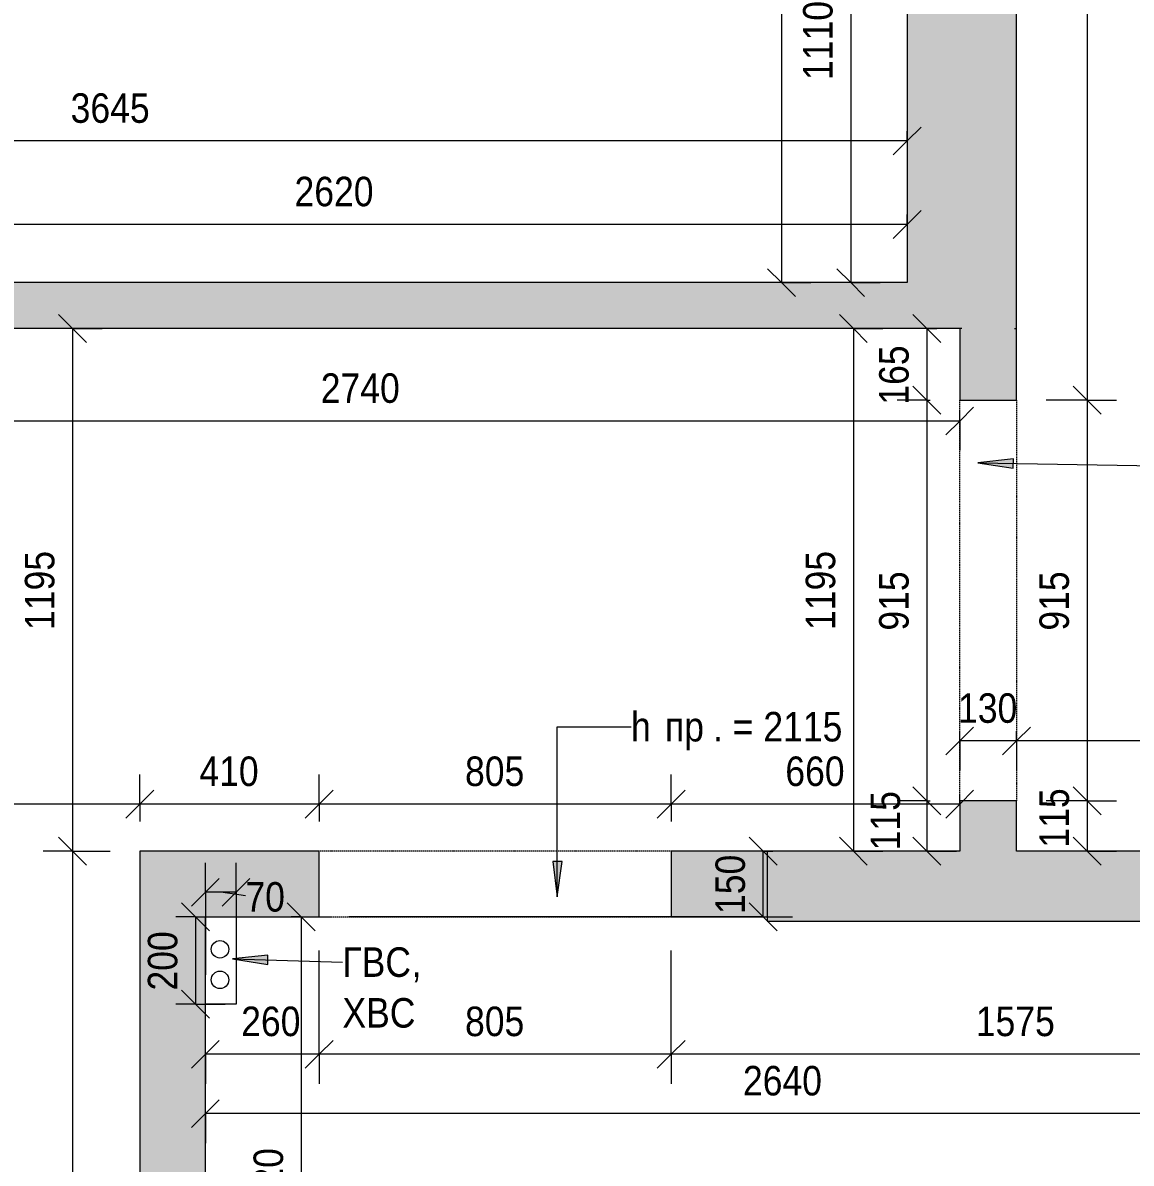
# Model space of a CAD drawing. Header units: millimetres. Extents: x 13896 to 30347, y -17371 to -9261.
# Drawn here: x 24219 to 26754, y -14951 to -12343 of the extents above; entities that cross this region are included whole.
import ezdxf

# ---------------------------------------------------------------- set-up
doc = ezdxf.new("R2010")
doc.units = ezdxf.units.MM
doc.linetypes.add('ADSK_Штрих_ш3 п1_5', pattern=[4.5, 3, -1.5])
for name, color, linetype, lineweight in [('Аннотация', 7, 'Continuous', 9), ('Размеры', 7, 'Continuous', 9), ('Размеры-45', 7, 'Continuous', 9), ('Стены внутренние', 7, 'Continuous', 20), ('Узлы', 7, 'Continuous', 20)]:
    doc.layers.add(name, color=color, linetype=linetype, lineweight=lineweight)
doc.layers.add('Линии', color=94, linetype='Continuous', lineweight=9, true_color=0x00a600)
doc.styles.add('Century Gothic', font='GOTHIC.TTF', dxfattribs={"width": 0.9, "height": 67.5})
doc.dimstyles.new('GOT_1_5_округ_до_5', dxfattribs={"dimscale": 304.8, "dimtxt": 70.481358, "dimasz": 0.20876, "dimexe": 0.221457, "dimexo": 0.221457, "dimgap": 0.073819, "dimtad": 1, "dimdec": 0, "dimrnd": 5, "dimdsep": 46, "dimtxsty": 'Century Gothic', "dimblk1": 'OBLIQUE', "dimblk2": 'OBLIQUE', "dimsah": 1, "dimcen": 0.09, "dimazin": 0, "dimtfac": 1, "dimtdec": 4, "dimtix": 1, "dimtmove": 0, "dimatfit": 3, "dimfxl": 1, "dimtvp": 1, "dimtolj": 1, "dimtzin": 0, "dimarcsym": 2})
doc.dimstyles.new('GOT_1_5_округ_до_5_1', dxfattribs={"dimscale": 304.8, "dimtxt": 70.481358, "dimasz": 0.20876, "dimexe": 0.221457, "dimexo": 0.221457, "dimgap": 0.073819, "dimtad": 1, "dimdec": 0, "dimrnd": 5, "dimdsep": 46, "dimtxsty": 'Century Gothic', "dimblk1": 'OBLIQUE', "dimblk2": 'OBLIQUE', "dimsah": 1, "dimcen": 0.09, "dimazin": 0, "dimtfac": 1, "dimtdec": 4, "dimtix": 1, "dimtmove": 2, "dimatfit": 3, "dimfxl": 1, "dimtvp": 1, "dimtolj": 1, "dimtzin": 0, "dimarcsym": 2})
doc.dimstyles.new('GOT_1_5_округ_до_5_2', dxfattribs={"dimscale": 304.8, "dimtxt": 70.481358, "dimasz": 0.20876, "dimexe": 0.221457, "dimexo": 0.221457, "dimgap": 0.073819, "dimtad": 1, "dimdec": 0, "dimrnd": 5, "dimdsep": 46, "dimtxsty": 'Century Gothic', "dimblk1": 'OBLIQUE', "dimblk2": 'OBLIQUE', "dimsah": 1, "dimcen": 0.09, "dimazin": 0, "dimtfac": 1, "dimtdec": 4, "dimtix": 1, "dimtmove": 1, "dimatfit": 3, "dimfxl": 1, "dimtvp": 1, "dimtolj": 1, "dimtzin": 0, "dimarcsym": 2})

# ---------------------------------------------------------------- blocks, each defined once
blk = doc.blocks.new('DIMBLOCK4-02_Обмерочный план')
at = {"layer": 'Размеры-45'}
for p, q in [((22464.5, -14129.7), (22464.5, -14062.2)), ((24486.8, -14129.7), (24486.8, -14062.2)), ((24486.8, -14129.7), (22464.5, -14129.7)), ((22464.5, -14129.7), (22464.5, -14139.1)), ((24486.8, -14129.7), (24486.8, -14169.6))]:
    blk.add_line(p, q, dxfattribs=at)
at = {"layer": 'Размеры-45', "lineweight": 18}
for p, q in [((22464.5, -14129.7), (22496.3, -14097.9)), ((24486.8, -14129.7), (24518.6, -14097.9)), ((22464.5, -14129.7), (22432.7, -14161.6)), ((24486.8, -14129.7), (24455, -14161.6))]:
    blk.add_line(p, q, dxfattribs=at)
at = {"layer": 'Размеры-45', "color": 0, "insert": (23383.9, -14020.7), "char_height": 67.5, "width": 220.17, "attachment_point": 1, "line_spacing_factor": 0.984502, "style": 'Century Gothic'}
blk.add_mtext('2020', dxfattribs=at)
blk = doc.blocks.new('_Oblique')
at = {"color": 0, "linetype": 'ByBlock', "lineweight": -2}
blk.add_line((-0.5, -0.5), (0.5, 0.5), dxfattribs=at)
blk = doc.blocks.new('DIMBLOCK5-02_Обмерочный план')
at = {"layer": 'Размеры-45', "lineweight": 18}
for p, q in [((24332.9, -13042.1), (24301.1, -13010.3)), ((24332.9, -13042.1), (24364.7, -13074)), ((24332.9, -14237.1), (24301.1, -14205.3)), ((24332.9, -14237.1), (24364.7, -14269))]:
    blk.add_line(p, q, dxfattribs=at)
at = {"layer": 'Размеры-45'}
for p, q in [((24332.9, -13042.1), (24310.4, -13042.1)), ((24332.9, -13042.1), (24332.9, -14237.1)), ((24332.9, -13042.1), (24400.4, -13042.1)), ((24332.9, -14237.1), (24265.4, -14237.1)), ((24332.9, -14237.1), (24419.3, -14237.1))]:
    blk.add_line(p, q, dxfattribs=at)
at = {"layer": 'Размеры-45', "color": 0, "insert": (24223.9, -13731.4), "char_height": 67.5, "width": 220.17, "attachment_point": 1, "rotation": 90, "line_spacing_factor": 0.984502, "style": 'Century Gothic'}
blk.add_mtext('1195', dxfattribs=at)
blk = doc.blocks.new('DIMBLOCK7-02_Обмерочный план')
at = {"layer": 'Размеры-45', "lineweight": 18}
for p, q in [((26118.6, -13042.1), (26086.8, -13010.3)), ((26118.6, -13042.1), (26150.4, -13074)), ((26118.6, -14237.1), (26086.8, -14205.3)), ((26118.6, -14237.1), (26150.4, -14269))]:
    blk.add_line(p, q, dxfattribs=at)
at = {"layer": 'Размеры-45'}
for p, q in [((26118.6, -13042.1), (26096.1, -13042.1)), ((26118.6, -13042.1), (26118.6, -14237.1)), ((26118.6, -13042.1), (26186.1, -13042.1)), ((26118.6, -14237.1), (26096.1, -14237.1)), ((26118.6, -14237.1), (26186.1, -14237.1))]:
    blk.add_line(p, q, dxfattribs=at)
at = {"layer": 'Размеры-45', "color": 0, "insert": (26009.6, -13731.4), "char_height": 67.5, "width": 220.17, "attachment_point": 1, "rotation": 90, "line_spacing_factor": 0.984502, "style": 'Century Gothic'}
blk.add_mtext('1195', dxfattribs=at)
blk = doc.blocks.new('DIMBLOCK8-02_Обмерочный план')
at = {"layer": 'Размеры-45', "lineweight": 18}
for p, q in [((26491.8, -13985.2), (26523.6, -13953.4)), ((30101.8, -13985.2), (30133.6, -13953.4)), ((26491.8, -13985.2), (26460, -14017.1)), ((30101.8, -13985.2), (30070, -14017.1))]:
    blk.add_line(p, q, dxfattribs=at)
at = {"layer": 'Размеры-45'}
for p, q in [((26491.8, -13985.2), (26491.8, -13962.7)), ((30101.8, -13985.2), (30101.8, -13962.7)), ((30101.8, -13985.2), (26491.8, -13985.2)), ((26491.8, -13985.2), (26491.8, -14052.7)), ((30101.8, -13985.2), (30101.8, -14052.7))]:
    blk.add_line(p, q, dxfattribs=at)
at = {"layer": 'Размеры-45', "color": 0, "insert": (28205.1, -13876.2), "char_height": 67.5, "width": 220.17, "attachment_point": 1, "line_spacing_factor": 0.984502, "style": 'Century Gothic'}
blk.add_mtext('3610', dxfattribs=at)
blk = doc.blocks.new('DIMBLOCK10-02_Обмерочный план')
at = {"layer": 'Размеры-45', "lineweight": 18}
for p, q in [((24332.9, -14237.1), (24301.1, -14205.3)), ((24332.9, -14237.1), (24364.7, -14269)), ((24332.9, -16260.1), (24301.1, -16228.3)), ((24332.9, -16260.1), (24364.7, -16292))]:
    blk.add_line(p, q, dxfattribs=at)
at = {"layer": 'Размеры-45'}
for p, q in [((24332.9, -14237.1), (24265.4, -14237.1)), ((24332.9, -14237.1), (24332.9, -16260.1)), ((24332.9, -14237.1), (24419.3, -14237.1)), ((24332.9, -16260.1), (24310.4, -16260.1)), ((24332.9, -16260.1), (24400.4, -16260.1))]:
    blk.add_line(p, q, dxfattribs=at)
at = {"layer": 'Размеры-45', "color": 0, "insert": (24223.9, -15340.4), "char_height": 67.5, "width": 220.17, "attachment_point": 1, "rotation": 90, "line_spacing_factor": 0.984502, "style": 'Century Gothic'}
blk.add_mtext('2025', dxfattribs=at)
blk = doc.blocks.new('DIMBLOCK16-02_Обмерочный план')
at = {"layer": 'Размеры-45', "lineweight": 18}
for p, q in [((26286.6, -13042.1), (26254.7, -13010.3)), ((26286.6, -13042.1), (26318.4, -13074)), ((26286.6, -13206.1), (26254.7, -13174.3)), ((26286.6, -13206.1), (26318.4, -13238))]:
    blk.add_line(p, q, dxfattribs=at)
at = {"layer": 'Размеры-45'}
for p, q in [((26286.6, -13042.1), (26219.1, -13042.1)), ((26286.6, -13042.1), (26286.6, -13206.1)), ((26286.6, -13042.1), (26309.3, -13042.1)), ((26286.6, -13206.1), (26219.1, -13206.1)), ((26286.6, -13206.1), (26294.3, -13206.1))]:
    blk.add_line(p, q, dxfattribs=at)
at = {"layer": 'Размеры-45', "color": 0, "insert": (26177.5, -13216.3), "char_height": 67.5, "width": 165.128, "attachment_point": 1, "rotation": 90, "line_spacing_factor": 0.984502, "style": 'Century Gothic'}
blk.add_mtext('165', dxfattribs=at)
blk = doc.blocks.new('DIMBLOCK17-02_Обмерочный план')
at = {"layer": 'Размеры-45', "lineweight": 18}
for p, q in [((26286.6, -13206.1), (26254.7, -13174.3)), ((26286.6, -13206.1), (26318.4, -13238)), ((26286.6, -14122.1), (26254.7, -14090.3)), ((26286.6, -14122.1), (26318.4, -14154))]:
    blk.add_line(p, q, dxfattribs=at)
at = {"layer": 'Размеры-45'}
for p, q in [((26286.6, -13206.1), (26219.1, -13206.1)), ((26286.6, -13206.1), (26286.6, -14122.1)), ((26286.6, -13206.1), (26294.3, -13206.1)), ((26286.6, -14122.1), (26219.1, -14122.1)), ((26286.6, -14122.1), (26294.3, -14122.1))]:
    blk.add_line(p, q, dxfattribs=at)
at = {"layer": 'Размеры-45', "color": 0, "insert": (26177.5, -13732.9), "char_height": 67.5, "width": 165.128, "attachment_point": 1, "rotation": 90, "line_spacing_factor": 0.984502, "style": 'Century Gothic'}
blk.add_mtext('915', dxfattribs=at)
blk = doc.blocks.new('DIMBLOCK18-02_Обмерочный план')
at = {"layer": 'Размеры-45', "lineweight": 18}
for p, q in [((26286.6, -14122.1), (26254.7, -14090.3)), ((26286.6, -14122.1), (26318.4, -14154)), ((26286.6, -14237.1), (26254.7, -14205.3)), ((26286.6, -14237.1), (26318.4, -14269))]:
    blk.add_line(p, q, dxfattribs=at)
at = {"layer": 'Размеры-45'}
for p, q in [((26286.6, -14122.1), (26219.1, -14122.1)), ((26286.6, -14122.1), (26286.6, -14237.1)), ((26286.6, -14122.1), (26294.3, -14122.1)), ((26286.6, -14237.1), (26264.1, -14237.1)), ((26286.6, -14237.1), (26354.1, -14237.1))]:
    blk.add_line(p, q, dxfattribs=at)
at = {"layer": 'Размеры-45', "color": 0, "insert": (26157.9, -14235.3), "char_height": 67.5, "width": 165.128, "attachment_point": 1, "rotation": 90, "line_spacing_factor": 0.984502, "style": 'Century Gothic'}
blk.add_mtext('115', dxfattribs=at)
blk = doc.blocks.new('DIMBLOCK20-02_Обмерочный план')
at = {"layer": 'Размеры-45', "lineweight": 18}
for p, q in [((26653.2, -9967.1), (26621.4, -9935.3)), ((26653.2, -9967.1), (26685, -9999)), ((26653.2, -13206.1), (26621.4, -13174.3)), ((26653.2, -13206.1), (26685, -13238))]:
    blk.add_line(p, q, dxfattribs=at)
at = {"layer": 'Размеры-45'}
for p, q in [((26653.2, -9967.1), (26630.7, -9967.1)), ((26653.2, -9967.1), (26653.2, -13206.1)), ((26653.2, -9967.1), (26720.7, -9967.1)), ((26653.2, -13206.1), (26559.3, -13206.1)), ((26653.2, -13206.1), (26720.7, -13206.1))]:
    blk.add_line(p, q, dxfattribs=at)
at = {"layer": 'Размеры-45', "color": 0, "insert": (26544.1, -11678.4), "char_height": 67.5, "width": 220.17, "attachment_point": 1, "rotation": 90, "line_spacing_factor": 0.984502, "style": 'Century Gothic'}
blk.add_mtext('3240', dxfattribs=at)
blk = doc.blocks.new('DIMBLOCK21-02_Обмерочный план')
at = {"layer": 'Размеры-45', "lineweight": 18}
for p, q in [((26653.2, -13206.1), (26621.4, -13174.3)), ((26653.2, -13206.1), (26685, -13238)), ((26653.2, -14122.1), (26621.4, -14090.3)), ((26653.2, -14122.1), (26685, -14154))]:
    blk.add_line(p, q, dxfattribs=at)
at = {"layer": 'Размеры-45'}
for p, q in [((26653.2, -13206.1), (26559.3, -13206.1)), ((26653.2, -13206.1), (26653.2, -14122.1)), ((26653.2, -13206.1), (26720.7, -13206.1)), ((26653.2, -14122.1), (26559.3, -14122.1)), ((26653.2, -14122.1), (26720.7, -14122.1))]:
    blk.add_line(p, q, dxfattribs=at)
at = {"layer": 'Размеры-45', "color": 0, "insert": (26544.1, -13732.9), "char_height": 67.5, "width": 165.128, "attachment_point": 1, "rotation": 90, "line_spacing_factor": 0.984502, "style": 'Century Gothic'}
blk.add_mtext('915', dxfattribs=at)
blk = doc.blocks.new('DIMBLOCK22-02_Обмерочный план')
at = {"layer": 'Размеры-45', "lineweight": 18}
for p, q in [((26653.2, -14122.1), (26621.4, -14090.3)), ((26653.2, -14122.1), (26685, -14154)), ((26653.2, -14237.1), (26621.4, -14205.3)), ((26653.2, -14237.1), (26685, -14269))]:
    blk.add_line(p, q, dxfattribs=at)
at = {"layer": 'Размеры-45'}
for p, q in [((26653.2, -14122.1), (26559.3, -14122.1)), ((26653.2, -14122.1), (26653.2, -14237.1)), ((26653.2, -14122.1), (26720.7, -14122.1)), ((26653.2, -14237.1), (26630.7, -14237.1)), ((26653.2, -14237.1), (26720.7, -14237.1))]:
    blk.add_line(p, q, dxfattribs=at)
at = {"layer": 'Размеры-45', "color": 0, "insert": (26544.1, -14229), "char_height": 67.5, "width": 165.128, "attachment_point": 1, "rotation": 90, "line_spacing_factor": 0.984502, "style": 'Century Gothic'}
blk.add_mtext('115', dxfattribs=at)
blk = doc.blocks.new('DIMBLOCK23-02_Обмерочный план')
at = {"layer": 'Размеры-45', "lineweight": 18}
for p, q in [((26361.8, -13985.2), (26393.6, -13953.4)), ((26491.8, -13985.2), (26523.6, -13953.4)), ((26361.8, -13985.2), (26330, -14017.1)), ((26491.8, -13985.2), (26460, -14017.1))]:
    blk.add_line(p, q, dxfattribs=at)
at = {"layer": 'Размеры-45'}
for p, q in [((26361.8, -13985.2), (26361.8, -13962.7)), ((26491.8, -13985.2), (26491.8, -13962.7)), ((26491.8, -13985.2), (26361.8, -13985.2)), ((26361.8, -13985.2), (26361.8, -14052.7)), ((26491.8, -13985.2), (26491.8, -14052.7))]:
    blk.add_line(p, q, dxfattribs=at)
at = {"layer": 'Размеры-45', "color": 0, "insert": (26358, -13876.2), "char_height": 67.5, "width": 165.128, "attachment_point": 1, "line_spacing_factor": 0.984502, "style": 'Century Gothic'}
blk.add_mtext('130', dxfattribs=at)
blk = doc.blocks.new('DIMBLOCK28-02_Обмерочный план')
at = {"layer": 'Размеры-45'}
for p, q in [((25701.8, -14129.7), (25701.8, -14062.2)), ((26361.8, -14129.7), (25701.8, -14129.7)), ((25701.8, -14129.7), (25701.8, -14169.6)), ((26361.8, -14129.7), (26361.8, -14107.2)), ((26361.8, -14129.7), (26361.8, -14197.2))]:
    blk.add_line(p, q, dxfattribs=at)
at = {"layer": 'Размеры-45', "lineweight": 18}
for p, q in [((25701.8, -14129.7), (25733.6, -14097.9)), ((26361.8, -14129.7), (26393.6, -14097.9)), ((25701.8, -14129.7), (25670, -14161.6)), ((26361.8, -14129.7), (26330, -14161.6))]:
    blk.add_line(p, q, dxfattribs=at)
at = {"layer": 'Размеры-45', "color": 0, "insert": (25963, -14020.7), "char_height": 67.5, "width": 165.128, "attachment_point": 1, "line_spacing_factor": 0.984502, "style": 'Century Gothic'}
blk.add_mtext('660', dxfattribs=at)
blk = doc.blocks.new('DIMBLOCK29-02_Обмерочный план')
at = {"layer": 'Размеры-45'}
for p, q in [((24896.8, -14129.7), (24896.8, -14062.2)), ((25701.8, -14129.7), (25701.8, -14062.2)), ((25701.8, -14129.7), (24896.8, -14129.7)), ((24896.8, -14129.7), (24896.8, -14169.6)), ((25701.8, -14129.7), (25701.8, -14169.6))]:
    blk.add_line(p, q, dxfattribs=at)
at = {"layer": 'Размеры-45', "lineweight": 18}
for p, q in [((24896.8, -14129.7), (24928.6, -14097.9)), ((25701.8, -14129.7), (25733.6, -14097.9)), ((24896.8, -14129.7), (24865, -14161.6)), ((25701.8, -14129.7), (25670, -14161.6))]:
    blk.add_line(p, q, dxfattribs=at)
at = {"layer": 'Размеры-45', "color": 0, "insert": (25230.5, -14020.7), "char_height": 67.5, "width": 165.128, "attachment_point": 1, "line_spacing_factor": 0.984502, "style": 'Century Gothic'}
blk.add_mtext('805', dxfattribs=at)
blk = doc.blocks.new('DIMBLOCK30-02_Обмерочный план')
at = {"layer": 'Размеры-45'}
for p, q in [((24486.8, -14129.7), (24486.8, -14062.2)), ((24896.8, -14129.7), (24896.8, -14062.2)), ((24896.8, -14129.7), (24486.8, -14129.7)), ((24486.8, -14129.7), (24486.8, -14169.6)), ((24896.8, -14129.7), (24896.8, -14169.6))]:
    blk.add_line(p, q, dxfattribs=at)
at = {"layer": 'Размеры-45', "lineweight": 18}
for p, q in [((24486.8, -14129.7), (24518.6, -14097.9)), ((24896.8, -14129.7), (24928.6, -14097.9)), ((24486.8, -14129.7), (24455, -14161.6)), ((24896.8, -14129.7), (24865, -14161.6))]:
    blk.add_line(p, q, dxfattribs=at)
at = {"layer": 'Размеры-45', "color": 0, "insert": (24623, -14020.7), "char_height": 67.5, "width": 165.128, "attachment_point": 1, "line_spacing_factor": 0.984502, "style": 'Century Gothic'}
blk.add_mtext('410', dxfattribs=at)
blk = doc.blocks.new('DIMBLOCK43-02_Обмерочный план')
at = {"layer": 'Размеры-45', "lineweight": 18}
for p, q in [((24614.2, -14387.1), (24582.3, -14355.3)), ((24614.2, -14387.1), (24646, -14419)), ((24614.2, -14587.1), (24582.3, -14555.3)), ((24614.2, -14587.1), (24646, -14619))]:
    blk.add_line(p, q, dxfattribs=at)
at = {"layer": 'Размеры-45'}
for p, q in [((24614.2, -14387.1), (24569.3, -14387.1)), ((24614.2, -14387.1), (24614.2, -14587.1)), ((24614.2, -14387.1), (24681.7, -14387.1)), ((24614.2, -14587.1), (24569.3, -14587.1)), ((24614.2, -14587.1), (24681.7, -14587.1))]:
    blk.add_line(p, q, dxfattribs=at)
at = {"layer": 'Размеры-45', "color": 0, "insert": (24505.1, -14555.9), "char_height": 67.5, "width": 165.128, "attachment_point": 1, "rotation": 90, "line_spacing_factor": 0.984502, "style": 'Century Gothic'}
blk.add_mtext('200', dxfattribs=at)
blk = doc.blocks.new('DIMBLOCK44-02_Обмерочный план')
at = {"layer": 'Размеры-45'}
for p, q in [((24636.8, -14331.3), (24636.8, -14263.8)), ((24706.8, -14331.3), (24706.8, -14263.8)), ((24706.8, -14331.3), (24636.8, -14331.3)), ((24636.8, -14331.3), (24636.8, -14519.6)), ((24728.3, -14339.1), (24671.8, -14331.3)), ((24706.8, -14331.3), (24706.8, -14519.6)), ((24728.3, -14339.1), (24728.3, -14339.1))]:
    blk.add_line(p, q, dxfattribs=at)
at = {"layer": 'Размеры-45', "lineweight": 18}
for p, q in [((24636.8, -14331.3), (24668.6, -14299.5)), ((24706.8, -14331.3), (24738.6, -14299.5)), ((24636.8, -14331.3), (24605, -14363.1)), ((24706.8, -14331.3), (24675, -14363.1))]:
    blk.add_line(p, q, dxfattribs=at)
at = {"layer": 'Размеры-45', "color": 0, "insert": (24728.3, -14307.9), "char_height": 67.5, "width": 110.085, "attachment_point": 1, "line_spacing_factor": 0.984502, "style": 'Century Gothic'}
blk.add_mtext('70', dxfattribs=at)
blk = doc.blocks.new('DIMBLOCK45-02_Обмерочный план')
at = {"layer": 'Размеры-45', "lineweight": 18}
for p, q in [((24855.8, -14387.1), (24824, -14355.3)), ((24855.8, -14387.1), (24887.7, -14419)), ((24855.8, -15705.1), (24824, -15673.3)), ((24855.8, -15705.1), (24887.7, -15737))]:
    blk.add_line(p, q, dxfattribs=at)
at = {"layer": 'Размеры-45'}
for p, q in [((24855.8, -14387.1), (24833.3, -14387.1)), ((24855.8, -14387.1), (24855.8, -15705.1)), ((24855.8, -14387.1), (24923.3, -14387.1)), ((24855.8, -15705.1), (24833.3, -15705.1)), ((24855.8, -15705.1), (24923.3, -15705.1))]:
    blk.add_line(p, q, dxfattribs=at)
at = {"layer": 'Размеры-45', "color": 0, "insert": (24746.8, -15096.9), "char_height": 67.5, "width": 220.17, "attachment_point": 1, "rotation": 90, "line_spacing_factor": 0.984502, "style": 'Century Gothic'}
blk.add_mtext('1320', dxfattribs=at)
blk = doc.blocks.new('DIMBLOCK46-02_Обмерочный план')
at = {"layer": 'Размеры-45'}
for p, q in [((25701.8, -14701.6), (25701.8, -14464.6)), ((27278.8, -14701.6), (27278.8, -14679.1)), ((27278.8, -14701.6), (25701.8, -14701.6)), ((25701.8, -14701.6), (25701.8, -14769.1)), ((27278.8, -14701.6), (27278.8, -14769.1))]:
    blk.add_line(p, q, dxfattribs=at)
at = {"layer": 'Размеры-45', "lineweight": 18}
for p, q in [((25701.8, -14701.6), (25733.6, -14669.8)), ((27278.8, -14701.6), (27310.6, -14669.8)), ((25701.8, -14701.6), (25670, -14733.4)), ((27278.8, -14701.6), (27247, -14733.4))]:
    blk.add_line(p, q, dxfattribs=at)
at = {"layer": 'Размеры-45', "color": 0, "insert": (26398.6, -14592.6), "char_height": 67.5, "width": 220.17, "attachment_point": 1, "line_spacing_factor": 0.984502, "style": 'Century Gothic'}
blk.add_mtext('1575', dxfattribs=at)
blk = doc.blocks.new('DIMBLOCK47-02_Обмерочный план')
at = {"layer": 'Размеры-45'}
for p, q in [((24896.8, -14701.6), (24896.8, -14464.6)), ((25701.8, -14701.6), (25701.8, -14464.6)), ((25701.8, -14701.6), (24896.8, -14701.6)), ((24896.8, -14701.6), (24896.8, -14769.1)), ((25701.8, -14701.6), (25701.8, -14769.1))]:
    blk.add_line(p, q, dxfattribs=at)
at = {"layer": 'Размеры-45', "lineweight": 18}
for p, q in [((24896.8, -14701.6), (24928.6, -14669.8)), ((25701.8, -14701.6), (25733.6, -14669.8)), ((24896.8, -14701.6), (24865, -14733.4)), ((25701.8, -14701.6), (25670, -14733.4))]:
    blk.add_line(p, q, dxfattribs=at)
at = {"layer": 'Размеры-45', "color": 0, "insert": (25230.5, -14592.6), "char_height": 67.5, "width": 165.128, "attachment_point": 1, "line_spacing_factor": 0.984502, "style": 'Century Gothic'}
blk.add_mtext('805', dxfattribs=at)
blk = doc.blocks.new('DIMBLOCK48-02_Обмерочный план')
at = {"layer": 'Размеры-45'}
for p, q in [((24896.8, -14701.6), (24896.8, -14464.6)), ((24636.8, -14701.6), (24636.8, -14679.1)), ((24896.8, -14701.6), (24636.8, -14701.6)), ((24636.8, -14701.6), (24636.8, -14769.1)), ((24896.8, -14701.6), (24896.8, -14769.1))]:
    blk.add_line(p, q, dxfattribs=at)
at = {"layer": 'Размеры-45', "lineweight": 18}
for p, q in [((24636.8, -14701.6), (24668.6, -14669.8)), ((24896.8, -14701.6), (24928.6, -14669.8)), ((24636.8, -14701.6), (24605, -14733.4)), ((24896.8, -14701.6), (24865, -14733.4))]:
    blk.add_line(p, q, dxfattribs=at)
at = {"layer": 'Размеры-45', "color": 0, "insert": (24718.6, -14592.6), "char_height": 67.5, "width": 165.128, "attachment_point": 1, "line_spacing_factor": 0.984502, "style": 'Century Gothic'}
blk.add_mtext('260', dxfattribs=at)
blk = doc.blocks.new('DIMBLOCK49-02_Обмерочный план')
at = {"layer": 'Размеры-45', "lineweight": 18}
for p, q in [((24636.8, -14837.2), (24668.6, -14805.4)), ((27278.8, -14837.2), (27310.6, -14805.4)), ((24636.8, -14837.2), (24605, -14869)), ((27278.8, -14837.2), (27247, -14869))]:
    blk.add_line(p, q, dxfattribs=at)
at = {"layer": 'Размеры-45'}
for p, q in [((24636.8, -14837.2), (24636.8, -14814.7)), ((27278.8, -14837.2), (27278.8, -14814.7)), ((27278.8, -14837.2), (24636.8, -14837.2)), ((24636.8, -14837.2), (24636.8, -14904.7)), ((27278.8, -14837.2), (27278.8, -14904.7))]:
    blk.add_line(p, q, dxfattribs=at)
at = {"layer": 'Размеры-45', "color": 0, "insert": (25866.1, -14728.2), "char_height": 67.5, "width": 220.17, "attachment_point": 1, "line_spacing_factor": 0.984502, "style": 'Century Gothic'}
blk.add_mtext('2640', dxfattribs=at)
blk = doc.blocks.new('DIMBLOCK53-02_Обмерочный план')
at = {"layer": 'Размеры-45', "lineweight": 18}
for p, q in [((25912.2, -14237.1), (25880.4, -14205.3)), ((25912.2, -14237.1), (25944.1, -14269)), ((25912.2, -14387.1), (25880.4, -14355.3)), ((25912.2, -14387.1), (25944.1, -14419))]:
    blk.add_line(p, q, dxfattribs=at)
at = {"layer": 'Размеры-45'}
for p, q in [((25912.2, -14237.1), (25844.7, -14237.1)), ((25912.2, -14387.1), (25912.2, -14237.1)), ((25912.2, -14237.1), (25934.7, -14237.1)), ((25912.2, -14387.1), (24964.3, -14387.1)), ((25912.2, -14387.1), (25979.7, -14387.1))]:
    blk.add_line(p, q, dxfattribs=at)
at = {"layer": 'Размеры-45', "color": 0, "insert": (25803.2, -14380.9), "char_height": 67.5, "width": 165.128, "attachment_point": 1, "rotation": 90, "line_spacing_factor": 0.984502, "style": 'Century Gothic'}
blk.add_mtext('150', dxfattribs=at)
blk = doc.blocks.new('DIMBLOCK64-02_Обмерочный план')
at = {"layer": 'Размеры-45', "lineweight": 18}
for p, q in [((26112.6, -11827.1), (26080.8, -11795.3)), ((26112.6, -11827.1), (26144.4, -11859)), ((26112.6, -12937.1), (26080.8, -12905.3)), ((26112.6, -12937.1), (26144.4, -12969))]:
    blk.add_line(p, q, dxfattribs=at)
at = {"layer": 'Размеры-45'}
for p, q in [((26112.6, -11827.1), (26045.1, -11827.1)), ((26112.6, -11827.1), (26112.6, -12937.1)), ((26112.6, -11827.1), (26174.3, -11827.1)), ((26112.6, -12937.1), (26090.1, -12937.1)), ((26112.6, -12937.1), (26180.1, -12937.1))]:
    blk.add_line(p, q, dxfattribs=at)
at = {"layer": 'Размеры-45', "color": 0, "insert": (26003.6, -12473.9), "char_height": 67.5, "width": 220.17, "attachment_point": 1, "rotation": 90, "line_spacing_factor": 0.984502, "style": 'Century Gothic'}
blk.add_mtext('1110', dxfattribs=at)
blk = doc.blocks.new('DIMBLOCK65-02_Обмерочный план')
at = {"layer": 'Размеры-45'}
for p, q in [((23622.8, -12804.1), (23622.8, -12736.6)), ((26241.8, -12804.1), (26241.8, -12781.6)), ((26241.8, -12804.1), (23622.8, -12804.1)), ((23622.8, -12804.1), (23622.8, -12869.6)), ((26241.8, -12804.1), (26241.8, -12871.6))]:
    blk.add_line(p, q, dxfattribs=at)
at = {"layer": 'Размеры-45', "lineweight": 18}
for p, q in [((23622.8, -12804.1), (23654.6, -12772.3)), ((26241.8, -12804.1), (26273.6, -12772.3)), ((23622.8, -12804.1), (23591, -12836)), ((26241.8, -12804.1), (26210, -12836))]:
    blk.add_line(p, q, dxfattribs=at)
at = {"layer": 'Размеры-45', "color": 0, "insert": (24840.6, -12695.1), "char_height": 67.5, "width": 220.17, "attachment_point": 1, "line_spacing_factor": 0.984502, "style": 'Century Gothic'}
blk.add_mtext('2620', dxfattribs=at)
blk = doc.blocks.new('DIMBLOCK68-02_Обмерочный план')
at = {"layer": 'Размеры-45', "lineweight": 18}
for p, q in [((22598.8, -12613.3), (22630.6, -12581.5)), ((26241.8, -12613.3), (26273.6, -12581.5)), ((22598.8, -12613.3), (22567, -12645.2)), ((26241.8, -12613.3), (26210, -12645.2))]:
    blk.add_line(p, q, dxfattribs=at)
at = {"layer": 'Размеры-45'}
for p, q in [((22598.8, -12613.3), (22598.8, -12590.8)), ((26241.8, -12613.3), (26241.8, -12590.8)), ((26241.8, -12613.3), (22598.8, -12613.3)), ((22598.8, -12613.3), (22598.8, -12680.8)), ((26241.8, -12613.3), (26241.8, -12680.8))]:
    blk.add_line(p, q, dxfattribs=at)
at = {"layer": 'Размеры-45', "color": 0, "insert": (24328.6, -12504.3), "char_height": 67.5, "width": 220.17, "attachment_point": 1, "line_spacing_factor": 0.984502, "style": 'Century Gothic'}
blk.add_mtext('3645', dxfattribs=at)
blk = doc.blocks.new('DIMBLOCK71-02_Обмерочный план')
at = {"layer": 'Размеры-45', "lineweight": 18}
for p, q in [((25954.2, -9947.1), (25922.4, -9915.3)), ((25954.2, -9947.1), (25986.1, -9979)), ((25954.2, -12937.1), (25922.4, -12905.3)), ((25954.2, -12937.1), (25986.1, -12969))]:
    blk.add_line(p, q, dxfattribs=at)
at = {"layer": 'Размеры-45'}
for p, q in [((25954.2, -9947.1), (25931.7, -9947.1)), ((25954.2, -9947.1), (25954.2, -12937.1)), ((25954.2, -9947.1), (26021.7, -9947.1)), ((25954.2, -12937.1), (25931.7, -12937.1)), ((25954.2, -12937.1), (26021.7, -12937.1))]:
    blk.add_line(p, q, dxfattribs=at)
at = {"layer": 'Размеры-45', "color": 0, "insert": (25845.2, -11533.9), "char_height": 67.5, "width": 220.17, "attachment_point": 1, "rotation": 90, "line_spacing_factor": 0.984502, "style": 'Century Gothic'}
blk.add_mtext('2990', dxfattribs=at)
blk = doc.blocks.new('DIMBLOCK76-02_Обмерочный план')
at = {"layer": 'Размеры-45'}
for p, q in [((23622.8, -13253.7), (23622.8, -13109.6)), ((26361.8, -13253.7), (26361.8, -13231.2)), ((26361.8, -13253.7), (23622.8, -13253.7)), ((23622.8, -13253.7), (23622.8, -13321.2)), ((26361.8, -13253.7), (26361.8, -13321.2))]:
    blk.add_line(p, q, dxfattribs=at)
at = {"layer": 'Размеры-45', "lineweight": 18}
for p, q in [((23622.8, -13253.7), (23654.6, -13221.8)), ((26361.8, -13253.7), (26393.6, -13221.8)), ((23622.8, -13253.7), (23591, -13285.5)), ((26361.8, -13253.7), (26330, -13285.5))]:
    blk.add_line(p, q, dxfattribs=at)
at = {"layer": 'Размеры-45', "color": 0, "insert": (24900.6, -13144.6), "char_height": 67.5, "width": 220.17, "attachment_point": 1, "line_spacing_factor": 0.984502, "style": 'Century Gothic'}
blk.add_mtext('2740', dxfattribs=at)

msp = doc.modelspace()

# ---------------------------------------------------------------- hatches: boundary and pattern name
at = {"layer": 'Аннотация'}
for points in [[(26403.4, -13349.2), (26484.2, -13361.2), (26484.5, -13339.9)], [(25441.6, -14341.5), (25452.3, -14260.5), (25431, -14260.5)], [(24698.6, -14483.6), (24779.3, -14496.6), (24779.9, -14475.3)]]:
    msp.add_hatch(color=256, dxfattribs=at).paths.add_polyline_path(points)
at = {"layer": 'Стены внутренние', "true_color": 0xc0c0c0}
for points in [[(26491.8, -13042.1), (26491.8, -11827.1), (26486.8, -11827.1), (26486.8, -11878.6), (26418, -11878.6), (26418, -11827.1), (26241.8, -11827.1), (26241.8, -13042.1), (26366.8, -13042.1), (26366.8, -12999.7), (26486.8, -12999.7), (26486.8, -13042.1)], [(24636.8, -16510.1), (24636.8, -14237.1), (24486.8, -14237.1), (24486.8, -16510.1)], [(24636.8, -14387.1), (24896.8, -14387.1), (24896.8, -14237.1), (24636.8, -14237.1)], [(25921.8, -14387.1), (25921.8, -14237.1), (25701.8, -14237.1), (25701.8, -14387.1)], [(25921.8, -14397.1), (25972.3, -14397.1), (25972.3, -14237.1), (25921.8, -14237.1)], [(27278.8, -14397.1), (27278.8, -14237.1), (25972.3, -14237.1), (25972.3, -14397.1), (26491.8, -14397.1)]]:
    msp.add_hatch(color=9, dxfattribs=at).paths.add_polyline_path(points)
h = msp.add_hatch(color=9, dxfattribs=at)
h.paths.add_polyline_path([(26241.8, -13042.1), (26241.8, -12937.1), (23622.8, -12937.1), (23622.8, -13042.1)])
h.paths.add_polyline_path([(22711.8, -13042.1), (22711.8, -12937.1), (22598.8, -12937.1), (22598.8, -13042.1)])
h = msp.add_hatch(color=9, dxfattribs=at)
h.paths.add_polyline_path([(26361.8, -14237.1), (26491.8, -14237.1), (26491.8, -14122.1), (26361.8, -14122.1)])
h.paths.add_polyline_path([(26491.8, -13206.1), (26491.8, -13042.1), (26486.8, -13042.1), (26486.8, -13078.6), (26366.8, -13078.6), (26366.8, -13042.1), (26361.8, -13042.1), (26361.8, -13206.1), (26451.1, -13206.1)])
at = {"layer": 'Узлы', "true_color": 0xc6c6c6}
msp.add_hatch(color=9, dxfattribs=at).paths.add_polyline_path([(26366.8, -13078.6), (26486.8, -13078.6), (26486.8, -12999.7), (26366.8, -12999.7)])

# ---------------------------------------------------------------- linework, layer by layer
at = {"layer": 'Аннотация'}
for p, q in [((26484.5, -13339.9), (26403.4, -13349.2)), ((26403.4, -13349.2), (26484.2, -13361.2)), ((26403.4, -13349.2), (26832.5, -13356.4)), ((26484.2, -13361.2), (26484.5, -13339.9)), ((25441.6, -13952.6), (25610.1, -13952.6)), ((25441.6, -14341.5), (25441.6, -13952.6)), ((25452.3, -14260.5), (25431, -14260.5)), ((25431, -14260.5), (25441.6, -14341.5)), ((25441.6, -14341.5), (25452.3, -14260.5)), ((24779.9, -14475.3), (24698.6, -14483.6)), ((24698.6, -14483.6), (24779.3, -14496.6)), ((24698.6, -14483.6), (24950.1, -14490.8)), ((24779.3, -14496.6), (24779.9, -14475.3))]:
    msp.add_line(p, q, dxfattribs=at)
at = {"layer": 'Линии', "color": 7, "linetype": 'ADSK_Штрих_ш3 п1_5'}
for p, q in [((26361.8, -14122.1), (26361.8, -13206.1)), ((26491.8, -13206.1), (26491.8, -14122.1)), ((25761.8, -14237.1), (24891.8, -14237.1)), ((24896.8, -14387.1), (25701.8, -14387.1))]:
    msp.add_line(p, q, dxfattribs=at)
at = {"layer": 'Линии', "color": 7, "lineweight": 20}
for p, q in [((24636.8, -14387.1), (24706.8, -14387.1)), ((24636.8, -14587.1), (24636.8, -14387.1)), ((24706.8, -14387.1), (24706.8, -14587.1)), ((24706.8, -14587.1), (24636.8, -14587.1))]:
    msp.add_line(p, q, dxfattribs=at)
at = {"layer": 'Линии', "color": 1, "true_color": 0xff0000}
for centre in [(24670.1, -14461.5), (24670.1, -14531.5)]:
    msp.add_circle(centre, 20, dxfattribs=at)
at = {"layer": 'Стены внутренние'}
for p, q in [((26491.8, -13206.1), (26491.8, -9967.1)), ((26241.8, -11827.1), (26241.8, -12937.1)), ((26241.8, -12937.1), (23622.8, -12937.1)), ((26366.8, -13042.1), (23622.8, -13042.1)), ((26361.8, -13042.1), (26361.8, -13206.1)), ((26486.8, -13042.1), (26491.8, -13042.1)), ((26361.8, -13206.1), (26491.8, -13206.1)), ((26361.8, -14122.1), (26361.8, -14237.1)), ((26491.8, -14122.1), (26361.8, -14122.1)), ((26491.8, -14237.1), (26491.8, -14122.1)), ((24486.8, -14237.1), (24486.8, -16260.1)), ((24896.8, -14237.1), (24486.8, -14237.1)), ((24896.8, -14387.1), (24896.8, -14237.1)), ((26361.8, -14237.1), (25701.8, -14237.1)), ((25701.8, -14237.1), (25701.8, -14387.1)), ((25921.8, -14237.1), (25921.8, -14397.1)), ((30101.8, -14237.1), (26491.8, -14237.1)), ((24636.8, -15705.1), (24636.8, -14387.1)), ((24636.8, -14387.1), (24896.8, -14387.1)), ((25701.8, -14387.1), (25921.8, -14387.1)), ((25921.8, -14397.1), (27278.8, -14397.1))]:
    msp.add_line(p, q, dxfattribs=at)

# ---------------------------------------------------------------- texts
at = {"layer": 'Аннотация', "char_height": 67.5, "attachment_point": 1, "style": 'Century Gothic'}
for s, insert, width in [('h ', (25610.1, -13918.8), 94.158), ('. = 2115', (25797.6, -13918.8), 383.126), ('пр', (25687.8, -13918.8), 133.12), ('ГВС', (24950.1, -14457.1), 191.563), (', ', (25108.2, -14457.1), 58.443), ('ХВС', (24950.1, -14573.1), 204.551)]:
    msp.add_mtext(s, dxfattribs=dict(at, insert=insert, width=width))

# ---------------------------------------------------------------- dimensions: what is measured, and where the dimension line sits
at = {"layer": 'Размеры'}
for base, p1, p2, angle, override, picture, middle in [((25954.2, -12937.1), (25999.2, -9947.1), (25999.2, -12937.1), 90, {"dimpost": '<>', "dimfxl": 2990}, 'DIMBLOCK71-02_Обмерочный план', (25896.3, -11442.1)), ((26653.2, -13206.1), (26698.2, -9967.1), (26491.8, -13206.1), 90, {"dimpost": '<>', "dimfxl": 3245.565893}, 'DIMBLOCK20-02_Обмерочный план', (26595.2, -11586.6)), ((26112.6, -12937.1), (26241.8, -11827.1), (26157.6, -12937.1), 90, {"dimpost": '<>', "dimfxl": 1113.190766}, 'DIMBLOCK64-02_Обмерочный план', (26054.7, -12382.1)), ((22598.8, -12613.3), (26241.8, -12658.3), (22598.8, -12658.3), 0, {"dimpost": '<>', "dimfxl": 3643}, 'DIMBLOCK68-02_Обмерочный план', (24420.3, -12555.4)), ((23622.8, -12804.1), (26241.8, -12849.1), (23622.8, -12937.1), 0, {"dimpost": '<>', "dimfxl": 2620.4782}, 'DIMBLOCK65-02_Обмерочный план', (24932.3, -12746.2)), ((24332.9, -14237.1), (24377.9, -13042.1), (24486.8, -14237.1), 90, {"dimpost": '<>', "dimfxl": 1199.951921}, 'DIMBLOCK5-02_Обмерочный план', (24275, -13639.6)), ((26118.6, -14237.1), (26163.6, -13042.1), (26163.6, -14237.1), 90, {"dimpost": '<>', "dimfxl": 1195}, 'DIMBLOCK7-02_Обмерочный план', (26060.7, -13639.6)), ((23622.8, -13253.7), (26361.8, -13298.7), (23622.8, -13042.1), 0, {"dimpost": '<>', "dimfxl": 2750.98522}, 'DIMBLOCK76-02_Обмерочный план', (24992.3, -13195.7)), ((26286.6, -14122.1), (26361.8, -13206.1), (26361.8, -14122.1), 90, {"dimpost": '<>', "dimfxl": 916}, 'DIMBLOCK17-02_Обмерочный план', (26228.6, -13664.1)), ((26653.2, -14122.1), (26491.8, -13206.1), (26491.8, -14122.1), 90, {"dimpost": '<>', "dimfxl": 916}, 'DIMBLOCK21-02_Обмерочный план', (26595.2, -13664.1)), ((26491.8, -13985.2), (30101.8, -14030.2), (26491.8, -14030.2), 0, {"dimpost": '<>', "dimfxl": 3610}, 'DIMBLOCK8-02_Обмерочный план', (28296.8, -13927.3)), ((22464.5, -14129.7), (24486.8, -14237.1), (22464.5, -14206.6), 0, {"dimpost": '<>', "dimfxl": 2022.54722}, 'DIMBLOCK4-02_Обмерочный план', (23475.7, -14071.8)), ((24896.8, -14129.7), (25701.8, -14237.1), (24896.8, -14237.1), 0, {"dimpost": '<>', "dimfxl": 805}, 'DIMBLOCK29-02_Обмерочный план', (25299.3, -14071.8)), ((24332.9, -16260.1), (24486.8, -14237.1), (24377.9, -16260.1), 90, {"dimpost": '<>', "dimfxl": 2025.929074}, 'DIMBLOCK10-02_Обмерочный план', (24275, -15248.6)), ((25912.2, -14237.1), (24896.8, -14387.1), (25867.2, -14237.1), 90, {"dimpost": '<>', "dimfxl": 981.950285}, 'DIMBLOCK53-02_Обмерочный план', (25854.3, -14312.1)), ((24614.2, -14587.1), (24636.8, -14387.1), (24636.8, -14587.1), 90, {"dimpost": '<>', "dimfxl": 200}, 'DIMBLOCK43-02_Обмерочный план', (24556.2, -14487.1)), ((24896.8, -14701.6), (25701.8, -14397.1), (24896.8, -14397.1), 0, {"dimpost": '<>', "dimfxl": 805}, 'DIMBLOCK47-02_Обмерочный план', (25299.3, -14643.6)), ((25701.8, -14701.6), (27278.8, -14746.6), (25701.8, -14397.1), 0, {"dimpost": '<>', "dimfxl": 1615.250538}, 'DIMBLOCK46-02_Обмерочный план', (26490.3, -14644.5)), ((24636.8, -14837.2), (27278.8, -14882.2), (24636.8, -14882.2), 0, {"dimpost": '<>', "dimfxl": 2642}, 'DIMBLOCK49-02_Обмерочный план', (25957.8, -14779.2))]:
    dim = msp.add_linear_dim(base=base, p1=p1, p2=p2, angle=angle, dimstyle='GOT_1_5_округ_до_5', override=override, dxfattribs=at)
    dim.commit()
    dim.dimension.update_dxf_attribs({"geometry": picture, "text_midpoint": middle})
for base, p1, p2, override, picture, middle in [((26286.6, -13206.1), (26241.8, -13042.1), (26361.8, -13206.1), {"dimpost": '<>', "dimfxl": 203.214173}, 'DIMBLOCK16-02_Обмерочный план', (26222.5, -13133.7)), ((26286.6, -14237.1), (26361.8, -14122.1), (26331.6, -14237.1), {"dimpost": '<>', "dimfxl": 118.916153}, 'DIMBLOCK18-02_Обмерочный план', (26202.9, -14152.7)), ((26653.2, -14237.1), (26491.8, -14122.1), (26698.2, -14237.1), {"dimpost": '<>', "dimfxl": 236.224399}, 'DIMBLOCK22-02_Обмерочный план', (26589.1, -14146.5)), ((24855.8, -15705.1), (24900.8, -14387.1), (24900.8, -15705.1), {"dimpost": '<>', "dimfxl": 1318}, 'DIMBLOCK45-02_Обмерочный план', (24791.8, -14986.8))]:
    dim = msp.add_linear_dim(base=base, p1=p1, p2=p2, angle=90, dimstyle='GOT_1_5_округ_до_5_1', override=override, dxfattribs=at)
    dim.commit()
    dim.dimension.update_dxf_attribs({"geometry": picture, "text_midpoint": middle, "dimtype": 160, "text_rotation": 90})
for base, p1, p2, override, picture, middle in [((26361.8, -13985.2), (26491.8, -14030.2), (26361.8, -14030.2), {"dimpost": '<>', "dimfxl": 130}, 'DIMBLOCK23-02_Обмерочный план', (26426.8, -13927.3)), ((24486.8, -14129.7), (24896.8, -14237.1), (24486.8, -14237.1), {"dimpost": '<>', "dimfxl": 410}, 'DIMBLOCK30-02_Обмерочный план', (24691.8, -14071.8)), ((25701.8, -14129.7), (26361.8, -14174.7), (25701.8, -14237.1), {"dimpost": '<>', "dimfxl": 662.942988}, 'DIMBLOCK28-02_Обмерочный план', (26031.8, -14071.8))]:
    dim = msp.add_linear_dim(base=base, p1=p1, p2=p2, dimstyle='GOT_1_5_округ_до_5', override=override, dxfattribs=at)
    dim.commit()
    dim.dimension.update_dxf_attribs({"geometry": picture, "text_midpoint": middle})
for base, p1, p2, dimstyle, override, picture, middle in [((24636.8, -14331.3), (24706.8, -14587.1), (24636.8, -14587.1), 'GOT_1_5_округ_до_5_2', {"dimpost": '<>', "dimfxl": 70}, 'DIMBLOCK44-02_Обмерочный план', (24783.3, -14352.9)), ((24636.8, -14701.6), (24896.8, -14397.1), (24636.8, -14746.6), 'GOT_1_5_округ_до_5_1', {"dimpost": '<>', "dimfxl": 435.55172}, 'DIMBLOCK48-02_Обмерочный план', (24801.2, -14637.6))]:
    dim = msp.add_linear_dim(base=base, p1=p1, p2=p2, dimstyle=dimstyle, override=override, dxfattribs=at)
    dim.commit()
    dim.dimension.update_dxf_attribs({"geometry": picture, "text_midpoint": middle, "dimtype": 160})

doc.saveas('drawing.dxf')
